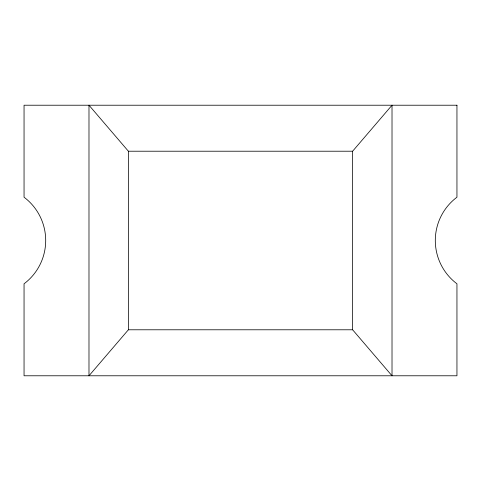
<?xml version="1.0" encoding="UTF-8"?>
<svg xmlns="http://www.w3.org/2000/svg" width="481" height="481" viewBox="0 0 481 481"><rect width="100%" height="100%" fill="white"/><g stroke="black" fill="none" stroke-linecap="round" stroke-linejoin="round"><path stroke-width="0.72" d="M128.379 329.786L88.985 375.781L88.985 105.219L128.379 151.214L128.379 329.786L352.621 329.786L392.015 375.781L392.015 105.219L352.621 151.214L352.621 329.786M128.379 151.214L352.621 151.214M456.95 105.219L24.05 105.219L24.05 197.21A54.112 54.112 0 0 1 24.05 283.79L24.05 375.781L456.95 375.781L456.95 283.79A54.112 54.112 0 0 1 456.95 197.21L456.95 105.219"/></g></svg>
